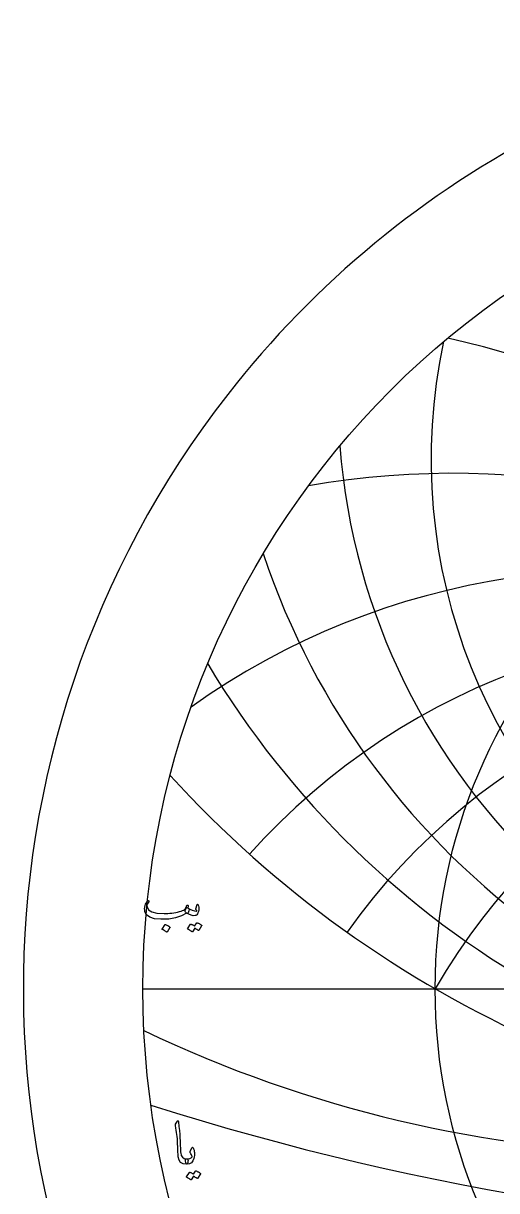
# Model space of a CAD drawing. Header units: millimetres. Extents: x -68 to 68, y -68 to 70.
# Drawn here: x -68.5 to -34.9, y -14.3 to 68.4 of the extents above; entities that cross this region are included whole.
import ezdxf

# ---------------------------------------------------------------- set-up
doc = ezdxf.new("R2010")
doc.units = ezdxf.units.MM
for name, color, linetype in [('CUT_OUTER', 1, 'Continuous'), ('ENGRAVE', 7, 'Continuous'), ('ENGRAVE_FINE', 8, 'Continuous'), ('TEXT', 5, 'Continuous')]:
    doc.layers.add(name, color=color, linetype=linetype)

msp = doc.modelspace()

# ---------------------------------------------------------------- linework, layer by layer
at = {"layer": 'CUT_OUTER'}
for centre, radius, start, end in [((-0.0002, -0.0002), 68.4749, 142.031029, 87.802838), ((-0.0008, 0.001), 68.4737, 92.196314, 142.03149)]:
    msp.add_arc(centre, radius, start, end, dxfattribs=at)
at = {"layer": 'ENGRAVE'}
msp.add_lwpolyline([(-60, 0), (60, 0)], dxfattribs=at)
for radius in [60, 39.2754]:
    msp.add_circle((0, 0), radius, dxfattribs=at)
for centre, radius, start, end in [((0, 37.512), 39.5703, 167.806282, 12.193718), ((0, 42.043), 46.171, 184.422486, 355.577514), ((0, 48.0476), 54.2682, 198.487195, 341.512805), ((0, 56.2645), 64.6127, 210.960954, 329.039046), ((0, -22.6756), 45.3513, 30, 150), ((0, -22.6756), 45.3513, 30, 150), ((0, 68.0269), 78.5507, 222.338487, 317.661513), ((-21.058, 78.5896), 90.3455, 244.518396, 268.848651)]:
    msp.add_arc(centre, radius, start, end, dxfattribs=at)
at = {"layer": 'ENGRAVE_FINE'}
for centre, radius, start, end in [((-54.0476, -22.6756), 70.5541, 11.140372, 77.171494), ((-54.0476, -22.6756), 70.5541, 11.140372, 77.171494), ((-38.0542, -22.6756), 59.2019, 14.244026, 99.935714), ((-38.0542, -22.6756), 59.2019, 14.244026, 99.935714), ((-26.1836, -22.6756), 52.3672, 17.587954, 125.482575), ((-26.1836, -22.6756), 52.3672, 17.587954, 125.482575), ((-16.5065, -22.6756), 48.2618, 21.252599, 138.119191), ((-16.5065, -22.6756), 48.2618, 21.252599, 138.119191), ((-7.9967, -22.6756), 46.0509, 25.342886, 144.580376), ((-7.9967, -22.6756), 46.0509, 25.342886, 144.580376), ((0, 178.0968), 195.5833, 252.309853, 287.690147)]:
    msp.add_arc(centre, radius, start, end, dxfattribs=at)
at = {"layer": 'TEXT'}
for points in [[(-56.807, 5.7293), (-56.8028, 5.7272), (-56.799, 5.7251), (-56.7954, 5.723), (-56.7921, 5.7208), (-56.7887, 5.7184), (-56.7851, 5.7155), (-56.7813, 5.712), (-56.7772, 5.7081), (-56.7428, 5.6676), (-56.7293, 5.6101), (-56.7364, 5.5356), (-56.7644, 5.4441), (-56.7902, 5.3884), (-56.8165, 5.3536), (-56.8434, 5.3395), (-56.8708, 5.3461), (-56.8847, 5.3528), (-56.8964, 5.3557), (-56.906, 5.3549), (-56.9134, 5.3504), (-57.2626, 5.1593), (-57.6799, 5.0246), (-58.1653, 4.9464), (-58.7188, 4.9246), (-59.1665, 4.9629), (-59.5044, 5.0651), (-59.7328, 5.2312), (-59.8515, 5.4611), (-59.8698, 5.5697), (-59.8738, 5.6782), (-59.8635, 5.7868), (-59.8387, 5.8954), (-59.8049, 5.9915), (-59.7631, 6.0796), (-59.7134, 6.1597), (-59.6556, 6.2318), (-59.6447, 6.2408), (-59.6333, 6.2467), (-59.6213, 6.2494), (-59.6088, 6.2488), (-59.5971, 6.2438), (-59.5875, 6.2371), (-59.58, 6.2289), (-59.5747, 6.219), (-59.5723, 6.2094), (-59.5736, 6.1977), (-59.5787, 6.1839), (-59.5875, 6.1679), (-59.6492, 6.0774), (-59.6897, 5.9891), (-59.7088, 5.9029), (-59.7067, 5.8188), (-59.6056, 5.608), (-59.3703, 5.4568), (-59.0009, 5.3653), (-58.4974, 5.3333), (-58.3592, 5.3355), (-58.2212, 5.3419), (-58.0835, 5.3525), (-57.946, 5.3674), (-57.8096, 5.3866), (-57.6751, 5.41), (-57.5424, 5.4377), (-57.4116, 5.4696), (-57.2847, 5.5058), (-57.1806, 5.542), (-57.0994, 5.5782), (-57.0412, 5.6144), (-57.0187, 5.6335), (-56.998, 5.657), (-56.9793, 5.6846), (-56.9624, 5.7166), (-56.9465, 5.7522), (-56.931, 5.7911), (-56.9157, 5.8331), (-56.9006, 5.8784), (-56.8948, 5.8922), (-56.8857, 5.9039), (-56.8735, 5.9135), (-56.8581, 5.921), (-56.8416, 5.925), (-56.8261, 5.9242), (-56.8118, 5.9186), (-56.7984, 5.9082), (-56.7878, 5.8938), (-56.7814, 5.8762), (-56.7793, 5.8555), (-56.7814, 5.8315)], [(-56.9347, 5.3887), (-56.981, 5.4326), (-57.005, 5.4877), (-57.0066, 5.554), (-56.9858, 5.6314), (-56.9408, 5.7009), (-56.8996, 5.7432), (-56.8621, 5.7584), (-56.8283, 5.7464), (-56.6686, 5.6407), (-56.5089, 5.5665), (-56.3492, 5.5236), (-56.1895, 5.5122), (-56.184, 5.5132), (-56.18, 5.5164), (-56.1776, 5.5218), (-56.1768, 5.5292), (-56.1808, 5.5433), (-56.1927, 5.5643), (-56.2127, 5.5923), (-56.2406, 5.6272), (-56.246, 5.6378), (-56.2492, 5.6484), (-56.2502, 5.6591), (-56.2492, 5.6697), (-56.147, 5.9635), (-56.1422, 5.9747), (-56.1363, 5.9827), (-56.1294, 5.9875), (-56.1214, 5.9891), (-56.1134, 5.9878), (-56.1065, 5.9838), (-56.1007, 5.9771), (-56.0959, 5.9678), (-56.0639, 5.8723), (-56.0448, 5.7772), (-56.0384, 5.6828), (-56.0448, 5.5888), (-56.0655, 5.472), (-56.0937, 5.377), (-56.1294, 5.3038), (-56.1725, 5.2524), (-56.2052, 5.2242), (-56.2353, 5.2035), (-56.2627, 5.1902), (-56.2875, 5.1843), (-56.4301, 5.1811), (-56.5855, 5.2141), (-56.7537, 5.2833), (-56.9347, 5.3887)], [(-58.4208, 4.5456), (-58.4154, 4.5509), (-58.408, 4.5541), (-58.3984, 4.5552), (-58.3867, 4.5541), (-58.3039, 4.5206), (-58.226, 4.4796), (-58.1528, 4.4312), (-58.0844, 4.3753), (-58.0777, 4.3668), (-58.0748, 4.3582), (-58.0756, 4.3497), (-58.0801, 4.3412), (-58.2803, 4.0176), (-58.2877, 4.0099), (-58.2973, 4.008), (-58.309, 4.012), (-58.3228, 4.0219), (-58.3348, 4.0304), (-58.3537, 4.0432), (-58.3795, 4.0602), (-58.4123, 4.0815), (-58.4524, 4.107), (-58.5006, 4.1368), (-58.5568, 4.1709), (-58.6209, 4.2092), (-58.6294, 4.2156), (-58.6337, 4.222), (-58.6337, 4.2284), (-58.6294, 4.2348)], [(-56.1768, 4.6648), (-56.1714, 4.6702), (-56.164, 4.6733), (-56.1544, 4.6744), (-56.1427, 4.6733), (-56.1008, 4.6576), (-56.0602, 4.6403), (-56.021, 4.6215), (-55.983, 4.601), (-55.9462, 4.5786), (-55.9101, 4.5541), (-55.8748, 4.5275), (-55.8404, 4.4988), (-55.8337, 4.49), (-55.8308, 4.4807), (-55.8316, 4.4708), (-55.8361, 4.4604), (-56.0405, 4.1368), (-56.0461, 4.1326), (-56.0544, 4.1326), (-56.0653, 4.1368), (-56.0788, 4.1453), (-56.0881, 4.1532), (-56.1033, 4.164), (-56.1243, 4.1777), (-56.1512, 4.1943), (-56.1842, 4.2141), (-56.2236, 4.2374), (-56.2694, 4.2642), (-56.3215, 4.2944), (-56.4834, 4.0432), (-56.4908, 4.0354), (-56.5004, 4.0336), (-56.5121, 4.0376), (-56.5259, 4.0474), (-56.5379, 4.0559), (-56.5568, 4.0687), (-56.5826, 4.0857), (-56.6154, 4.107), (-56.6555, 4.1326), (-56.7037, 4.1624), (-56.7599, 4.1964), (-56.824, 4.2348), (-56.8306, 4.2412), (-56.8336, 4.2475), (-56.8328, 4.2539), (-56.8283, 4.2603), (-56.6196, 4.5712), (-56.6143, 4.5765), (-56.6068, 4.5797), (-56.5973, 4.5807), (-56.5855, 4.5797), (-56.5499, 4.5681), (-56.5153, 4.5547), (-56.4818, 4.5393), (-56.4493, 4.5222), (-56.4179, 4.5034), (-56.3875, 4.4833), (-56.3583, 4.4619), (-56.3301, 4.4392)], [(-57.5405, -9.3714), (-57.5323, -9.3586), (-57.5245, -9.3501), (-57.5174, -9.3458), (-57.5107, -9.3458), (-57.5006, -9.3514), (-57.4915, -9.3682), (-57.4836, -9.3961), (-57.4766, -9.4353), (-57.4415, -9.7533), (-57.4128, -10.0473), (-57.3904, -10.3175), (-57.3744, -10.5636), (-57.3642, -10.7741), (-57.3548, -10.9628), (-57.3461, -11.1297), (-57.3383, -11.2747), (-57.3315, -11.398), (-57.326, -11.4993), (-57.3219, -11.5789), (-57.3191, -11.6367), (-57.2813, -11.8097), (-57.1977, -11.9369), (-57.0684, -12.0183), (-56.8933, -12.054), (-56.8446, -12.0667), (-56.8134, -12.0965), (-56.7999, -12.1434), (-56.8039, -12.2073), (-56.8238, -12.3078), (-56.8454, -12.3797), (-56.8685, -12.4228), (-56.8933, -12.4372), (-57.1397, -12.4047), (-57.3212, -12.3073), (-57.4378, -12.145), (-57.4894, -11.9177), (-57.4975, -11.809), (-57.5048, -11.7), (-57.5114, -11.5908), (-57.5171, -11.4813), (-57.5223, -11.3715), (-57.5272, -11.2614), (-57.5319, -11.1511), (-57.5363, -11.0405), (-57.5442, -10.8296), (-57.5554, -10.6398), (-57.5698, -10.4709), (-57.5873, -10.3231), (-57.6081, -10.1811), (-57.6321, -10.0298), (-57.6592, -9.8692), (-57.6895, -9.6993), (-57.6935, -9.6686), (-57.6927, -9.6407), (-57.6871, -9.6154), (-57.6768, -9.5928)], [(-56.6378, -11.5387), (-56.5186, -11.2747), (-56.501, -11.2457), (-56.4824, -11.2353), (-56.4627, -11.2436), (-56.4419, -11.2705), (-56.4036, -11.351), (-56.3738, -11.4349), (-56.3525, -11.5224), (-56.3397, -11.6133), (-56.3357, -11.7081), (-56.3408, -11.8075), (-56.3549, -11.9114), (-56.3781, -12.0199), (-56.4486, -12.2025), (-56.558, -12.3329), (-56.7062, -12.4111), (-56.8933, -12.4372), (-56.9148, -12.4236), (-56.9369, -12.3829), (-56.9596, -12.315), (-56.9827, -12.22), (-56.9894, -12.1692), (-56.988, -12.1274), (-56.9787, -12.0947), (-56.9614, -12.071), (-56.9476, -12.0619), (-56.9316, -12.0561), (-56.9135, -12.0534), (-56.8933, -12.054), (-56.7754, -12.0502), (-56.6729, -12.0263), (-56.5859, -11.9821), (-56.5143, -11.9177), (-56.5111, -11.9126), (-56.5101, -11.906), (-56.5111, -11.8977), (-56.5143, -11.8879), (-56.5311, -11.8278), (-56.5558, -11.7665), (-56.5886, -11.7043), (-56.6293, -11.6409), (-56.6426, -11.617), (-56.6484, -11.592), (-56.6468, -11.5659), (-56.6378, -11.5387)], [(-56.2588, -12.9183), (-56.2535, -12.913), (-56.2461, -12.9098), (-56.2365, -12.9088), (-56.2248, -12.9098), (-56.1829, -12.9255), (-56.1423, -12.9428), (-56.103, -12.9617), (-56.0651, -12.9822), (-56.0282, -13.0046), (-55.9922, -13.0291), (-55.9569, -13.0557), (-55.9224, -13.0844), (-55.9158, -13.0932), (-55.9129, -13.1025), (-55.9137, -13.1124), (-55.9182, -13.1227), (-56.1226, -13.4463), (-56.1282, -13.4506), (-56.1364, -13.4506), (-56.1473, -13.4463), (-56.1609, -13.4378), (-56.1702, -13.43), (-56.1854, -13.4192), (-56.2064, -13.4055), (-56.2333, -13.3889), (-56.2663, -13.369), (-56.3057, -13.3458), (-56.3514, -13.319), (-56.4036, -13.2888), (-56.5654, -13.54), (-56.5729, -13.5477), (-56.5824, -13.5496), (-56.5942, -13.5456), (-56.608, -13.5358), (-56.62, -13.5273), (-56.6389, -13.5145), (-56.6647, -13.4974), (-56.6974, -13.4762), (-56.7376, -13.4506), (-56.7858, -13.4208), (-56.8419, -13.3867), (-56.9061, -13.3484), (-56.9127, -13.342), (-56.9156, -13.3356), (-56.9148, -13.3293), (-56.9103, -13.3229), (-56.7017, -13.012), (-56.6963, -13.0067), (-56.6889, -13.0035), (-56.6793, -13.0024), (-56.6676, -13.0035), (-56.6319, -13.0151), (-56.5973, -13.0285), (-56.5638, -13.0438), (-56.5313, -13.061), (-56.4999, -13.0798), (-56.4696, -13.0998), (-56.4403, -13.1213), (-56.4121, -13.144)]]:
    msp.add_lwpolyline(points, close=True, dxfattribs=at)

doc.saveas('drawing.dxf')
